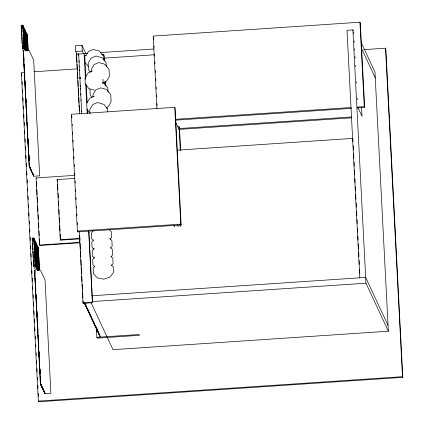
<?xml version="1.0" encoding="UTF-8"?>
<svg xmlns="http://www.w3.org/2000/svg" width="424" height="424" viewBox="0 0 424 424"><rect width="100%" height="100%" fill="white"/><g stroke="black" fill="none" stroke-linecap="round" stroke-linejoin="round"><path stroke-width="0.64" d="M102.582 83.894L103.17 82.871L102.984 79.267M85.765 55.846L88.505 51.442L93.206 49.513L99.386 51.044L103.048 55.671M85.574 77.041L88.314 72.637L92.427 70.946M87.312 102.364L90.052 97.955L94.165 96.269M93.338 230.614L91.33 233.2L91.611 238.633L93.418 240.472M93.391 239.926L91.785 241.993L92.061 247.425L93.874 249.264M94.245 248.199L92.236 250.78L92.517 256.218L94.324 258.057M94.7 256.986L92.692 259.573L92.973 265.005L94.78 266.844M110.113 239.353L111.719 237.286L111.438 231.854L109.18 229.554M94.753 266.293L93.142 268.365L93.423 273.798L97.493 277.932L103.795 279.199L109.922 277.1L113.537 272.447L113.256 267.014L110.993 264.714M110.569 248.146L112.175 246.074L111.894 240.641L109.63 238.346M111.019 256.933L112.625 254.866L112.344 249.434L110.537 247.595M111.475 265.726L113.081 263.659L112.8 258.227L110.993 256.387M102.799 82.945L106.323 81.498L109.063 77.094L109.339 75.398L109.032 69.393L105.369 64.761L103.742 63.844L98.872 62.561L94.17 64.485L91.436 68.895L91.218 71.788M106.297 107.542L108.062 106.822L110.802 102.417L111.077 100.716L110.765 94.711L107.102 90.084L105.475 89.167L100.61 87.879L95.909 89.808L93.169 94.213L92.951 97.112M23.749 51.341L22.393 48.442L21.2 25.308L22.843 25.196L27.449 35.07L27.507 36.225L22.907 26.352L21.258 26.463M21.2 25.308L22.949 25.419L24.142 48.553L22.499 48.665L22.329 45.357M25.981 36.909L26.919 36.846L26.898 36.475L22.567 27.189M26.071 38.642L27.009 38.579L26.988 38.208L23.198 30.083M26.161 40.381L27.099 40.317L27.078 39.946L23.018 31.238M26.246 42.114L27.189 42.05L27.168 41.679L23.108 32.971M26.32 43.476L27.258 43.418L27.279 43.783L26.336 43.847M357.406 107.95L364.672 107.463L360.31 23.023L359.934 22.218L153.186 36.082L156.933 108.645M26.41 45.214L27.348 45.151L27.369 45.522L26.426 45.585M22.334 47.281L23.977 47.175M26.516 47.318L27.454 47.255L27.438 46.884L23.649 38.759M22.393 48.442L24.041 48.331L25.122 50.652M85.812 53.482L81.97 45.246L75.392 45.686L75.695 51.468L77.062 54.41M353.446 31.09L352.885 29.892L347.012 30.284L359.791 277.81M75.695 51.468L82.272 51.028L83.645 53.97M79.521 113.982L76.426 54.081L78.657 53.933L78.795 54.224M78.239 54.076L87.413 53.461M100.599 52.576L154.023 48.993M86.03 55.412L84.736 55.502L85.86 77.311M101.585 54.373L103.53 54.24L104.262 55.809L104.537 61.098M104.198 58.136L154.336 54.776M24.677 72.393L21.37 72.615L38.33 401.109L38.648 401.782L402.8 377.36L385.84 48.866L385.527 48.193L363.718 49.656M33.925 71.773L77.544 68.847M174.736 107.325L71.359 114.257L77.396 231.08L77.772 231.891L181.143 224.953L175.112 108.131L174.736 107.325L180.767 224.148L181.143 224.953M175.382 119.324L351.083 107.542M357.029 107.14L364.29 106.652L364.672 107.463M175.096 120.178L351.459 108.348M177.767 126.797L179.082 126.707L179.458 127.513L180.651 150.578M179.32 128.541L351.507 116.992M179.045 129.394L351.883 117.803M177.131 150.176L352.816 138.394L352.985 141.69M79.426 238.203L79.664 242.809L39.729 245.485L39.517 245.035L36.056 177.953L74.682 175.361M80.152 238.829L60.484 240.148L60.272 239.703L57.166 179.553L74.868 178.366M77.396 231.08L180.767 224.148M35.791 270.538L33.623 265.896L32.187 238.134L33.835 238.023L38.436 247.892L38.494 249.052L33.894 239.178L32.251 239.29M32.187 238.134L33.39 238.283M60.272 239.703L79.945 238.383M39.517 245.035L79.458 242.358L79.664 242.809M36.968 249.736L37.906 249.672L37.89 249.301L33.83 240.594M37.058 251.469L37.996 251.406L37.98 251.035L33.65 241.749M37.148 253.202L38.086 253.144L38.07 252.773L34.01 244.065M34.095 245.798L38.176 254.877L37.238 254.941L36.157 252.619M37.328 256.674L38.266 256.61L38.245 256.239L34.185 247.537M37.397 258.041L38.335 257.978L38.356 258.349L37.418 258.412M37.487 259.774L38.425 259.711L38.446 260.082L37.508 260.145M33.565 264.735L35.208 264.624L37.916 270.433M37.773 265.35L38.717 265.286L38.695 264.915L34.636 256.207M33.623 265.896L35.266 265.784L37.434 270.427M33.729 266.118L35.372 266.007L33.936 238.246M37.863 267.083L38.801 267.019L38.785 266.654L34.455 257.363M37.953 268.821L38.891 268.758L38.876 268.387L35.086 260.262M91.637 295.793L365.663 277.418L388.05 325.425M91.939 301.575L365.965 283.2L388.352 331.208L113.001 349.673L90.895 302.264M83.003 302.99L92.4 302.36L92.554 302.699L83.157 303.33L83.003 302.99L79.315 231.61M96.831 337.34L139.12 334.504L139.496 335.31L97.207 338.151L96.831 337.34L96.322 327.429M45.024 393.695L50.896 393.302L45.045 279.951L40.439 270.077M38.33 401.109L402.487 376.687L402.8 377.36M94.579 90.185L88.96 88.695L85.293 84.069L84.986 78.064M102.64 82.643L104.113 83.226L107.776 87.853L107.993 92.056M85.484 62.874L88.335 66.473M90.513 72.308L88.473 69.732L88.165 63.727L88.6 62.37L91.34 57.966L96.041 56.037L102.375 57.903L106.042 62.529L106.26 66.732M91.838 97.112L90.211 95.055L89.899 89.051M87.031 109.392L90.285 113.505M361.137 42.442L374.97 72.112L388.352 331.208M361.434 48.225L375.272 77.899M357.877 107.458L361.995 116.287L361.555 107.717M175.706 122.34L179.251 129.945M179.787 224.906L180.608 226.66M177.439 225.065L178.255 226.819M173.914 225.298L174.73 227.052M76.426 54.081L76.564 54.373M80.396 78.488L79.839 77.295L79.871 77.942M22.589 27.56L24.751 32.203M25.297 33.364L26.919 36.846M23.219 30.454L27.009 38.579M23.002 30.523L23.813 32.266M23.039 31.609L27.099 40.317M23.129 33.342L27.189 42.05M23.198 34.71L27.258 43.418M23.219 35.081L27.279 43.783M23.002 35.15L23.813 36.888M23.018 35.865L27.348 45.151M23.034 36.231L27.369 45.522M29.092 50.313L33.697 60.181L39.665 175.849L33.793 176.246L29.203 165.89M23.665 39.13L27.454 47.255M23.468 39.914L27.544 48.988L23.484 40.285M23.559 41.647L27.634 50.726L23.574 42.018M23.643 43.38L27.163 50.928M23.665 43.752L26.913 50.721M23.463 44.536L26.442 50.922M24.025 46.068L25.647 49.55M23.824 46.852L25.721 50.917M23.845 47.223L25.466 50.705M23.294 51.193L23.172 50.71L23.537 51.521M23.553 51.776L23.421 51.262M23.299 51.378L23.686 58.825M23.564 51.961L23.442 51.702L23.537 53.562M23.696 59.01L24.078 66.462M23.824 59.148L23.967 59.593M24.078 66.648L24.465 74.094M24.475 74.28L24.857 81.731M24.677 77.942L24.815 78.387M24.868 81.917L25.255 89.363M25.26 89.549L25.647 96.995M25.392 89.687L25.525 90.132M25.451 93.211L25.604 93.656M88.16 231.048L88.982 232.803M25.657 97.181L26.039 104.633M25.859 101.034L26.076 103.154M26.05 104.818L26.436 112.265M26.24 108.48L26.383 108.926M26.442 112.45L26.829 119.902M57.166 179.553L57.447 181.324M26.839 120.082L27.221 127.534M27.231 127.719L27.618 135.166M27.629 135.351L28.011 142.803M27.825 139.199L28.207 144.43M28.021 142.989L28.403 150.435M28.413 150.621L28.8 158.067M28.88 154.866L29.018 155.311M29.092 158.836L28.768 154.665M28.811 158.253L29.192 165.704M36.056 177.953L36.263 178.398M30.29 168.222L30.168 167.962L30.205 168.678M30.576 168.805L30.454 168.545L30.491 169.261M31.392 170.554L31.27 170.294L31.307 171.01M32.478 172.886L32.356 172.626L32.394 173.342M32.727 173.474L32.606 173.209L32.643 173.93M33.565 175.218L33.443 174.958L33.48 175.679M84.302 302.704L100.133 336.656L84.344 302.89M33.576 240.382L37.906 249.672M34.206 243.281L35.833 246.763M36.374 247.923L37.996 251.406M34.026 244.436L38.086 253.144M34.116 246.169L38.176 254.877M34.206 247.902L38.266 256.61M34.005 248.687L38.335 257.978M34.026 249.058L38.356 258.349M34.636 251.586L36.263 255.068M36.803 256.228L38.425 259.711M34.657 251.957L38.446 260.082M34.455 252.741L38.536 261.815L34.477 253.112M34.545 254.474L38.626 263.553L34.567 254.845M34.89 256.075L35.701 257.819M34.651 256.578L38.717 265.286M34.471 257.734L38.801 267.019M35.102 260.627L38.891 268.758M34.906 261.412L38.966 270.12M34.922 261.783L38.981 270.491M34.996 263.15L38.24 270.115M35.012 263.521L38.261 270.486M35.081 264.883L35.627 266.044M36.167 267.205L37.519 270.109M36.183 267.576L37.27 269.897M35.091 271.636L34.508 270.475L34.71 272.579M34.874 272.902L34.996 273.162L34.901 271.286M34.72 272.764L35.107 280.211M35.118 280.397L35.499 287.848M35.33 284.059L35.446 284.509M35.51 288.034L35.897 295.48M35.711 291.696L35.833 291.956L35.552 286.306M35.902 295.666L36.289 303.118M36.3 303.298L36.681 310.75M36.49 306.965L36.612 307.225L36.385 302.879M36.692 310.935L37.079 318.382M36.893 314.783L37.111 316.908M37.084 318.567L37.471 326.019M37.28 322.235L37.402 322.494L37.301 320.629M37.482 326.204L37.863 333.651M37.683 329.867L37.826 330.312M37.874 333.836L38.261 341.283M38.271 341.468L38.653 348.92M38.473 345.136L38.611 345.576M38.664 349.106L39.05 356.552M38.865 352.954L39.209 357.559M39.056 356.738L39.443 364.19M39.246 360.4L39.4 360.845M39.453 364.37L39.835 371.822M40.121 372.404L39.803 368.419M39.845 372.007L40.238 379.639M40.126 372.59L40.01 372.33L40.073 373.571M40.391 379.777L40.524 380.222M41.266 385.236L41.42 386.1M42.49 387.833L42.368 387.573L42.395 388.172M42.617 388.156L42.771 389.015M43.01 388.999L42.888 388.739L42.919 389.338M43.29 389.582L43.174 389.322L43.2 389.921M43.847 390.748L43.725 390.488L43.757 391.087M45.008 393.7L40.36 383.831L40.132 379.411M385.527 48.193L402.487 376.687M359.934 22.218L364.29 106.652M353.754 32.346L353.823 33.66M354.199 40.916L354.268 42.236M354.607 48.829L354.676 50.149M355.015 56.747L355.084 58.067M355.46 65.317L355.524 66.637M356.308 81.805L356.377 83.125M357.162 98.294L357.231 99.614M352.885 29.892L365.965 283.2M353.192 145.655L353.393 149.614M353.6 153.578L353.839 158.194M354.045 162.159L354.247 166.118M354.453 170.082L354.692 174.704M354.893 178.663L355.1 182.622M355.307 186.587L355.508 190.546M355.715 194.505L355.953 199.126M356.155 203.091L356.361 207.05M356.6 211.671L356.807 215.631M357.008 219.595L357.215 223.554M357.453 228.176L357.655 232.135M357.861 236.099L358.068 240.058M358.269 244.017L358.508 248.639M358.715 252.603L358.916 256.562M359.123 260.522L359.329 264.486M359.568 269.108L359.769 273.067M179.082 126.707L180.306 150.43M153.599 37.55L153.7 39.527M154.039 46.126L154.108 47.446M154.447 54.044L154.553 56.021M154.861 61.957L154.961 63.939M155.301 70.532L155.401 72.515M155.709 78.451L155.809 80.428M156.154 87.026L156.255 89.003M156.562 94.939L156.663 96.921M157.002 103.52L157.108 105.497M107.744 112.047L107.585 109.047L103.922 104.415L97.584 102.55L92.883 104.479L90.142 108.883L89.713 110.245L89.867 113.25M105.592 81.588L105.83 86.215M106.922 107.367L106.991 108.687M103.53 54.24L103.838 60.187M104.929 81.339L105.136 85.303M99.762 334.817L99.847 336.137M99.629 334.504L99.709 335.845M86.236 84.583L87.19 103.09M87.498 109.037L87.736 113.664M98.951 333.068L99.031 334.382M98.813 332.755L98.893 334.091M98.538 332.172L98.622 333.508M84.111 53.678L85.441 79.352M85.675 83.867L87.206 113.584M98.405 331.902L98.485 333.216M98.135 331.319L98.198 332.601M98.013 331.054L98.077 332.342M97.282 328.923L97.382 330.853M97.181 329.257L97.26 330.593M97.043 328.982L97.128 330.301M96.635 328.091L96.72 329.427M96.799 330.216L96.868 331.536M81.97 45.246L82.272 51.028M96.227 327.233L96.312 328.552M95.957 326.65L96.036 327.969M95.835 326.39L95.903 327.678M95.548 325.759L95.628 327.095M95.14 324.901L95.22 326.22M94.186 322.839L94.271 324.18M94.054 322.569L94.133 323.883M93.662 321.726L93.725 323.009M88.902 231.976L92.554 302.699M88.711 230.979L92.4 302.36M93.37 321.09L93.455 322.426M92.967 320.237L93.047 321.551M92.554 319.341L92.639 320.676M79.134 60.807L79.203 62.121M79.574 69.361L79.643 70.681M79.982 77.263L80.051 78.578M80.39 85.16L80.459 86.475M80.83 93.72L80.899 95.034M81.684 110.176L81.752 111.491M78.657 53.933L81.752 113.833M78.678 54.855L78.716 55.507M79.262 66.075L79.293 66.722M80.417 88.515L80.454 89.162M81 99.735L81.032 100.382M81.578 110.956L81.609 111.602M92.151 318.482L92.231 319.802M91.738 317.592L91.807 318.896M91.197 316.426L91.277 317.762M90.922 315.843L90.99 317.147M90.381 314.677L90.46 316.012M76.627 55.687L76.972 62.27M77.073 64.247L77.375 70.172M77.481 72.144L77.82 78.726M77.921 80.703L78.228 86.629M78.329 88.6L78.668 95.183M78.769 97.16L79.076 103.085M79.177 105.057L79.484 110.982M89.973 313.818L90.052 315.138M89.565 312.928L89.644 314.264M89.157 312.069L89.236 313.389M88.748 311.174L88.828 312.509M88.34 310.32L88.409 311.603M88.203 310.008L88.287 311.343M87.932 309.425L88.012 310.76M87.524 308.566L87.604 309.886M87.386 308.259L87.471 309.594M86.984 307.4L87.063 308.72M86.57 306.51L86.655 307.845M86.167 305.651L86.247 306.971M85.77 304.808L85.839 306.096M85.754 304.761L85.823 306.064M85.351 303.902L85.431 305.222M85.213 303.595L85.293 304.93M84.954 303.059L85.023 304.347M79.643 235.251L79.913 240.535M80.051 243.18L80.359 249.132M80.459 251.114L80.767 257.061M80.905 259.705L81.212 265.652M81.313 267.634L81.62 273.586M81.758 276.231L82.033 281.515M82.166 284.159L82.473 290.106M82.579 292.094L82.887 298.04M83.019 300.685L83.157 303.33M79.251 238.41L79.458 242.358M71.773 115.725L71.873 117.708M72.218 124.306L72.281 125.626M72.626 132.224L72.727 134.207M73.034 140.148L73.135 142.125M73.474 148.729L73.58 150.706M73.887 156.647L73.988 158.629M74.295 164.565L74.396 166.547M74.735 173.146L74.841 175.128M75.149 181.069L75.249 183.046M75.589 189.65L75.689 191.627M75.997 197.568L76.103 199.55M76.442 206.149L76.543 208.126M76.85 214.067L76.951 216.049M77.295 222.648L77.396 224.63M77.703 230.566L77.772 231.891M57.616 184.631L57.887 189.915M58.062 193.222L58.3 197.849M58.47 201.151L58.708 205.778M58.915 209.748L59.153 214.374M59.323 217.676L59.561 222.303M59.731 225.61L60.007 230.894M60.176 234.202L60.484 240.148M36.432 181.689L36.671 186.29M36.84 189.581L37.111 194.844M37.248 197.473L37.519 202.736M37.688 206.022L37.959 211.285M38.128 214.576L38.367 219.176M38.573 223.125L38.812 227.73M38.981 231.016L39.215 235.622M39.39 238.908L39.66 244.171M27.364 34.89L28.185 50.753M38.351 247.717L39.511 270.189M27.279 34.71L28.101 50.573M38.271 247.537L39.432 270.009M33.65 174.937L33.719 176.23M44.944 393.684L44.796 392.82L44.822 393.424M33.528 174.672L33.597 175.971M44.642 391.866L44.711 393.127M44.674 393.101L44.52 392.237L44.552 392.841M33.12 173.766L33.21 175.096M44.393 391.914L44.425 392.513M44.271 391.654L44.303 392.253M33.008 174.052L33.046 174.773M44.213 390.96L44.276 392.226M32.834 173.183L32.902 174.481M44.149 391.93L44.001 391.071L44.027 391.67M32.712 172.923L32.781 174.222M43.805 390.117L43.873 391.384M25.201 31.689L26.193 50.854M37.487 269.627L36.051 243.032L37.45 270.13M25.096 30.867L26.118 50.695M43.566 390.165L43.598 390.764M32.198 172.303L32.235 173.024M43.396 389.211L43.476 390.504M43.275 388.951L43.338 390.213M31.948 172.441L31.789 171.46L31.826 172.181M42.988 388.368L43.057 389.63M31.54 170.877L31.577 171.593M31.376 170.008L31.44 171.301M42.591 387.462L42.649 388.755M42.469 387.202L42.532 388.464M31.143 170.687L30.984 169.711L31.021 170.427M42.246 387.849L42.093 386.985L42.124 387.589M30.825 169.388L30.862 170.103M42.024 386.296L42.087 387.557M30.682 168.519L30.74 169.844M41.976 387.266L41.822 386.402L41.854 387.006M30.56 168.259L30.623 169.552M41.653 385.453L41.716 386.714M41.69 386.683L41.541 385.824L41.573 386.423M30.284 167.676L30.353 168.969M22.843 25.196L24.041 48.331M33.835 238.023L35.266 265.784M30.009 167.639L30.046 168.355M41.208 384.547L41.298 385.84M29.844 166.77L29.908 168.063M41.139 385.517L40.985 384.658L41.017 385.257M29.797 167.772L29.638 166.796L29.675 167.512M40.837 383.704L40.9 384.966M25.599 89.029L25.663 90.27M39.172 351.872L39.236 353.113M40.863 384.934L40.715 384.075L40.746 384.674M23.786 56.307L23.967 59.535M24.226 64.559L24.38 67.792M24.671 73.437L24.809 76.103M25.064 81.069L25.223 84.36M25.52 89.448L25.652 92.618M25.959 98.326L26.087 100.811M26.362 105.958L26.495 108.502M26.77 113.595L26.919 116.759M27.237 123.093L27.332 125.011M27.608 130.104L27.761 133.268M28.079 139.66L28.207 142.146M28.44 146.672L28.636 150.398M28.89 154.93L29.06 158.157M29.373 163.982L29.537 167.22M35.293 278.934L35.42 281.541M35.674 286.566L35.823 289.173M36.162 295.565L36.263 298.114M36.559 303.202L36.687 306.366M36.93 310.834L37.105 313.999M37.434 320.332L37.529 322.256M37.805 327.344L37.953 330.508M38.213 335.601L38.372 338.765M38.701 345.157L38.796 347.018M39.05 352.169L39.215 355.275M39.48 360.426L39.66 363.654M39.957 369.299L40.063 371.286M40.338 376.438L40.503 379.538M23.696 56.668L23.956 61.692M24.094 64.363L24.391 70.071M24.55 73.177L24.815 78.329M24.979 81.493L25.233 86.581M25.435 90.492L25.657 94.838M25.864 98.622L26.071 102.47M26.246 105.762L26.511 111.406M26.638 113.892L26.913 119.043M27.11 122.764L27.364 127.916M27.491 130.401L27.767 135.553M27.926 138.781L28.154 143.127M28.355 147.033L28.62 152.062M28.97 158.576L29.033 159.816M29.224 163.542L29.399 166.929M34.752 271L34.98 275.425M35.139 278.054L35.42 283.698M35.982 294.622L36.236 299.715M36.469 304.246L36.66 307.967M36.835 311.131L37.111 316.224M37.312 320.131L37.513 324.54M37.678 327.641L37.953 332.792M38.091 335.4L38.367 341.05M38.531 344.15L38.807 349.302M38.934 351.909L39.188 356.876M39.358 360.167L39.66 365.811M40.232 376.671L40.497 382.321M40.582 383.746L40.614 384.351M23.394 51.23L23.543 54.14M25.35 89.13L25.573 93.471M26.203 105.64L26.362 108.74M28.737 154.728L29.06 160.94M39.776 368.483L40.063 374.069M23.203 50.705L29.256 166.637M34.551 270.475L40.492 384.091M21.719 28.986L21.735 29.357M21.809 30.719L21.825 31.09M22.165 37.662L22.186 38.033M22.615 46.338L22.636 46.704M32.796 243.546L32.818 243.917M33.247 252.222L33.263 252.593M33.602 259.159L33.623 259.53M33.692 260.898L33.713 261.269M21.306 25.53L21.407 27.512M21.476 28.837L21.852 36.109M21.921 37.429L22.26 44.038M32.293 238.357L32.431 241.002M32.531 242.984L32.876 249.593M32.94 250.918L33.284 257.527M33.385 259.509L33.692 265.456M21.682 73.288L21.82 75.933M22.128 81.88L22.265 84.524M22.536 89.814L22.673 92.459M22.949 97.743L23.119 101.05M23.389 106.339L23.527 108.979M23.802 114.268L23.972 117.575M24.21 122.202L24.38 125.504M24.656 130.793L24.788 133.438M25.064 138.722L25.233 142.029M25.472 146.656L25.641 149.958M25.917 155.248L26.087 158.555M26.325 163.176L26.495 166.484M26.77 171.773L26.94 175.075M27.178 179.702L27.348 183.009M27.624 188.293L27.761 190.938M28.032 196.227L28.201 199.529M28.477 204.819L28.615 207.463M28.885 212.753L29.055 216.054M29.33 221.344L29.468 223.989M29.738 229.273L29.876 231.917M30.146 237.207L30.321 240.509M30.592 245.798L30.729 248.443M31 253.727L31.175 257.034M31.445 262.324L31.583 264.963M31.853 270.252L32.023 273.56M32.266 278.186L32.436 281.488M32.706 286.778L32.844 289.422M33.12 294.707L33.289 298.014M33.528 302.641L33.697 305.942M33.973 311.232L34.143 314.539M34.381 319.166L34.551 322.468M34.821 327.757L34.996 331.059M35.266 336.349L35.404 338.993M35.674 344.277L35.812 346.922M36.12 352.874L36.257 355.513M36.528 360.803L36.665 363.447M36.941 368.737L37.111 372.039M37.381 377.328L37.519 379.973M37.794 385.257L37.964 388.564M38.202 393.191L38.372 396.493"/></g></svg>
